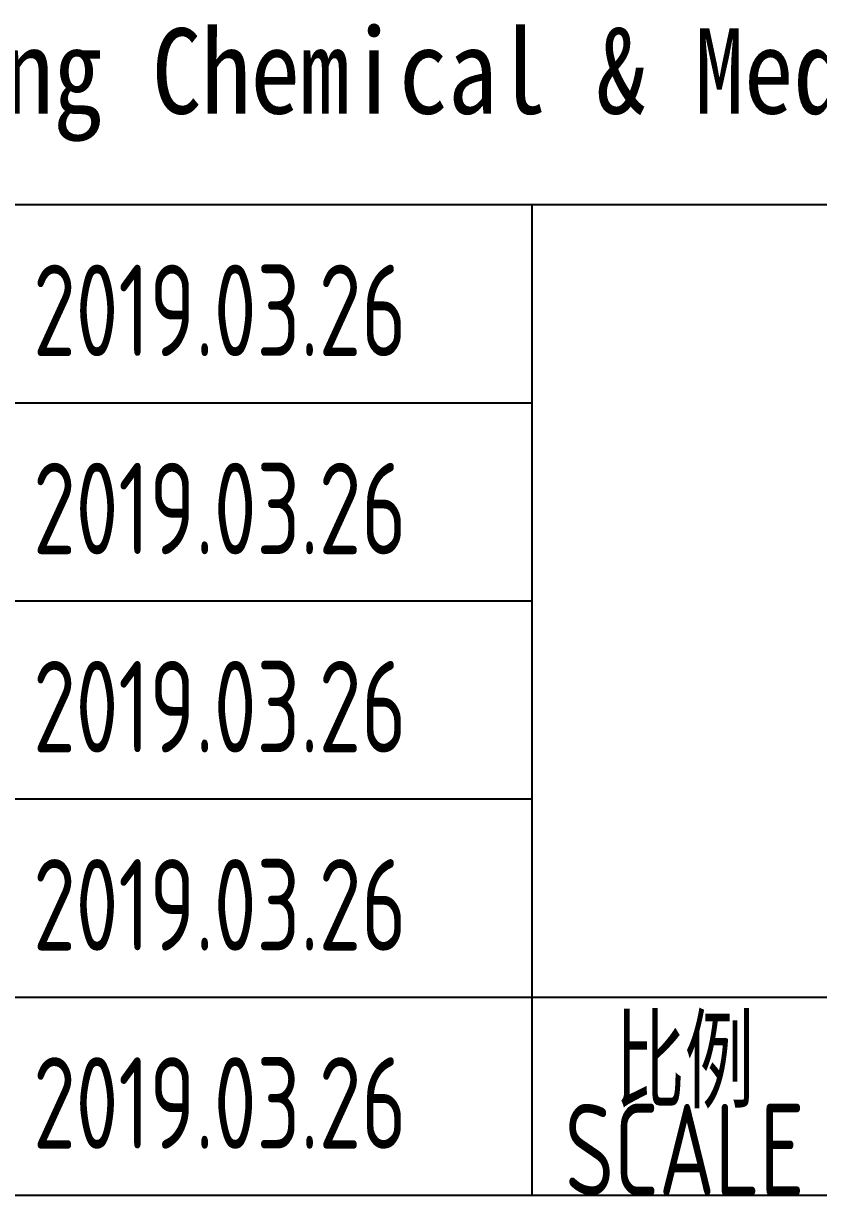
# Model space of a CAD drawing. Extents: x 4924227 to 5052693, y -485691 to -238224.
# Drawn here: x 5026382 to 5028991, y -483692 to -479847 of the extents above; entities that cross this region are included whole.
import ezdxf
from ezdxf.enums import TextEntityAlignment as Align

# ---------------------------------------------------------------- set-up
doc = ezdxf.new("R2010")
doc.units = 0
doc.header["$LTSCALE"] = 1000
doc.header["$MEASUREMENT"] = 0
doc.layers.get('0').update_dxf_attribs({"linetype": 'CONTINUOUS'})
doc.styles.add('AHD', font='sceie.shx', dxfattribs={"width": 0.7, "bigfont": 'sceic.shx'})
doc.styles.add('sceie', font='sceie.shx', dxfattribs={"bigfont": 'sceic.shx'})
doc.styles.add('宋体', font='', dxfattribs={"width": 0.7})
doc.styles.get('宋体').set_extended_font_data('SimSun')

msp = doc.modelspace()

# ---------------------------------------------------------------- linework, layer by layer
for p, q in [((5022551.5, -480440.7), (5033551.5, -480440.7)), ((5028051.5, -483690.7), (5028051.5, -480440.7)), ((5028051.5, -483690.7), (5028051.5, -480440.7)), ((5022551.5, -481090.7), (5028051.5, -481090.7)), ((5022551.5, -481740.7), (5028051.5, -481740.7)), ((5022551.5, -482390.7), (5028051.5, -482390.7)), ((5022551.5, -483040.7), (5028051.5, -483040.7)), ((5028051.5, -483040.7), (5040551.5, -483040.7)), ((5022551.5, -483690.7), (5040551.5, -483690.7))]:
    msp.add_line(p, q)

# ---------------------------------------------------------------- texts
for s, height, style, width, p in [('Anhui Huadong Chemical & Medical Engineering Co.,Ltd', 280, '宋体', 0.85, (5028746.4, -480040.7)), ('2019.03.26', 300, 'AHD', 0.8, (5027026.3, -480787.4)), ('2019.03.26', 300, 'AHD', 0.8, (5027026.3, -481437.4)), ('2019.03.26', 300, 'AHD', 0.8, (5027026.3, -482087.4)), ('2019.03.26', 300, 'AHD', 0.8, (5027026.3, -482737.4)), ('比例', 300, 'sceie', 0.8, (5028551.5, -483240.7)), ('2019.03.26', 300, 'AHD', 0.8, (5027026.3, -483387.4)), ('SCALE', 300, 'sceie', 0.8, (5028551.5, -483540.7))]:
    msp.add_text(s, height=height, dxfattribs=dict(style=style, width=width)).set_placement(p, align=Align.MIDDLE)

doc.saveas('drawing.dxf')
